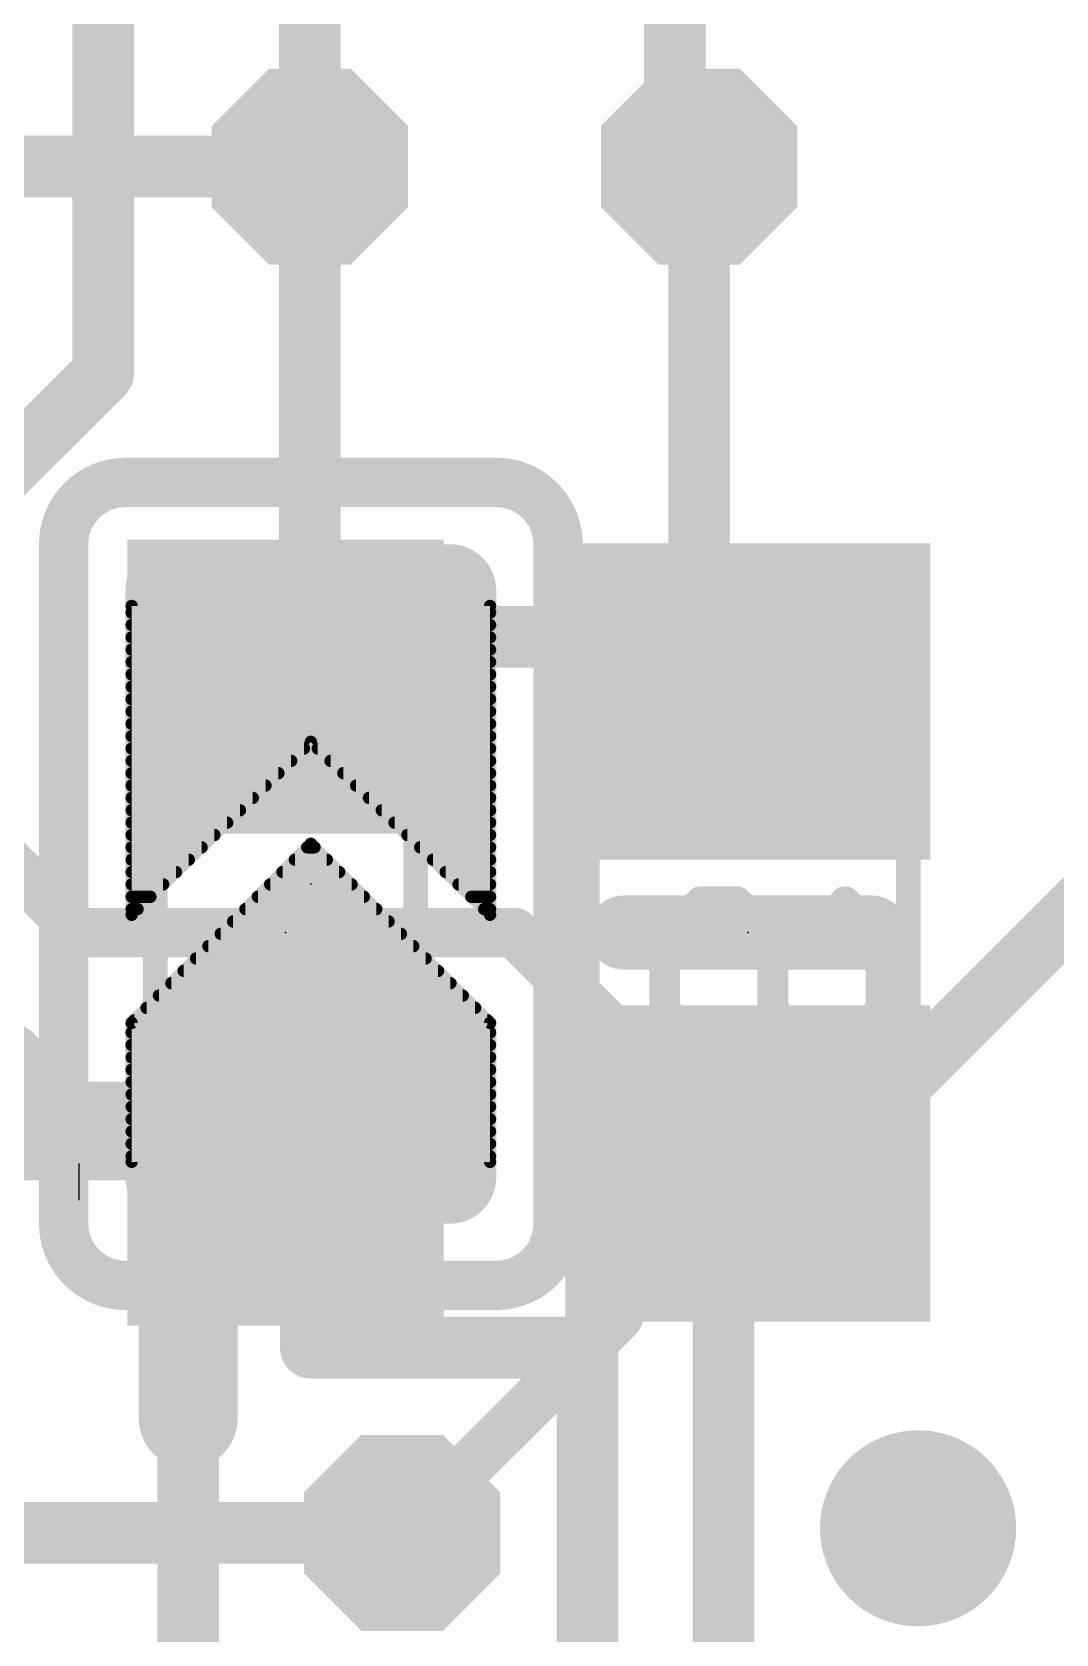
# Model space of a CAD drawing. Extents: x -30 to 79, y -8 to 63.
# Drawn here: x 20.96 to 25.17, y 12.67 to 19.25 of the extents above; entities that cross this region are included whole.
import ezdxf

# ---------------------------------------------------------------- set-up
doc = ezdxf.new("R2010")
doc.units = 0
for name, color, linetype in [('1', 12, 'CONTINUOUS'), ('16', 132, 'CONTINUOUS'), ('18', 3, 'CONTINUOUS'), ('21', 40, 'CONTINUOUS'), ('22', 6, 'CONTINUOUS'), ('23', 40, 'CONTINUOUS'), ('24', 6, 'CONTINUOUS'), ('41', 12, 'CONTINUOUS'), ('51', 253, 'CONTINUOUS')]:
    doc.layers.add(name, color=color, linetype=linetype)

# ---------------------------------------------------------------- blocks, each defined once
blk = doc.blocks.new('RECT')
blk.add_solid([(-0.5, -0.5), (0.5, -0.5), (-0.5, 0.5), (0.5, 0.5)])
blk = doc.blocks.new('RECT121920X243840R50')
at = {"const_width": 0.1905}
blk.add_lwpolyline([(0.2858, -0.5715), (0.2858, 0.5715, 0.4142), (0.1905, 0.6668), (-0.1905, 0.6668, 0.4142), (-0.2858, 0.5715), (-0.2858, -0.5715, 0.4142), (-0.1905, -0.6668), (0.1905, -0.6668, 0.4142)], format="xyb", close=True, dxfattribs=at)
blk.add_solid([(-0.2159, -0.5969), (0.2159, -0.5969), (-0.2159, 0.5969), (0.2159, 0.5969)])
blk = doc.blocks.new('ROUNDV')
at = {"const_width": 0.5}
blk.add_lwpolyline([(0, -0.25, 1), (0, 0.25, 1), (0, -0.25)], format="xyb", dxfattribs=at)
blk = doc.blocks.new('OCTAGONV')
at = {"const_width": 0.5}
blk.add_lwpolyline([(-0.25, -0.1036), (-0.25, 0.1036), (-0.1036, 0.25), (0.1036, 0.25), (0.25, 0.1036), (0.25, -0.1036), (0.1036, -0.25), (-0.1036, -0.25), (-0.25, -0.1036), (-0.25, 0.1036)], dxfattribs=at)

msp = doc.modelspace()

# ---------------------------------------------------------------- linework, layer by layer
at = {"layer": '1'}
for points, const_width in [([(21.25, 19.9), (21.25, 17.85)], 0.254), ([(22.1, 16.666), (22.1, 18.7)], 0.254), ([(23.7, 17.016), (23.7, 18.7)], 0.254), ([(21.25, 17.85), (20.7, 17.3)], 0.254), ([(23.9, 16.5), (23.7, 17.016)], 0.254), ([(22, 16.566), (22.1, 16.666)], 0.254), ([(21.1531, 15.55), (20.75, 15.9531)], 0.2032), ([(22.94, 15.55), (21.1531, 15.55)], 0.2032), ([(22.94, 15.55), (23.392, 15.098)], 0.2032), ([(23.392, 15.098), (23.392, 14.534)], 0.2032), ([(21.6, 14.534), (21.6, 13.55)], 0.4064), ([(21.6, 14.534), (22, 14.534)], 0.4064), ([(23.368, 14.534), (23.9, 14.6)], 0.2032), ([(23.392, 14.534), (23.9, 14.6)], 0.2032), ([(23.368, 13.97), (23.368, 14.534)], 0.2032), ([(22.479, 13.081), (23.368, 13.97)], 0.2032), ([(21.6, 13.55), (21.6, 12.25)], 0.254)]:
    msp.add_lwpolyline(points, dxfattribs=dict(at, const_width=const_width))
for points, const_width in [([(22.1635, 18.7, 1), (22.0365, 18.7)], 0.127), ([(23.7635, 18.7, 1), (23.6365, 18.7)], 0.127), ([(21.2949, 17.8051, 1), (21.2051, 17.8949)], 0.127), ([(21.1865, 17.85, 1), (21.3135, 17.85)], 0.127), ([(23.7592, 17.0389, 1), (23.6408, 16.9931)], 0.127), ([(23.6365, 17.016, 1), (23.7635, 17.016)], 0.127), ([(22.1449, 16.6211, 1), (22.0551, 16.7109)], 0.127), ([(21.9551, 16.6109, 1), (22.0449, 16.5211)], 0.127), ([(22.0365, 16.666, 1), (22.1635, 16.666)], 0.127), ([(23.8408, 16.4771, 1), (23.9592, 16.5229)], 0.127), ([(21.1531, 15.6008, 1), (21.1531, 15.4992)], 0.1016), ([(21.1172, 15.5141, 1), (21.189, 15.5859)], 0.1016), ([(22.976, 15.5859, 1), (22.9041, 15.5141)], 0.1016), ([(22.94, 15.4992, 1), (22.94, 15.6008)], 0.1016), ([(23.4428, 15.098, 1), (23.3412, 15.098)], 0.1016), ([(23.3561, 15.0621, 1), (23.4279, 15.134)], 0.1016), ([(21.7016, 14.534, 1), (21.4984, 14.534)], 0.2032), ([(21.6, 14.6356, 1), (21.6, 14.4324)], 0.2032), ([(22, 14.4324, 1), (22, 14.6356)], 0.2032), ([(23.9065, 14.5496, 1), (23.8935, 14.6504)], 0.1016), ([(23.9063, 14.5496, 1), (23.8937, 14.6504)], 0.1016), ([(23.4188, 14.534, 1), (23.3172, 14.534)], 0.1016), ([(23.3617, 14.5844, 1), (23.3743, 14.4836)], 0.1016), ([(23.3855, 14.5844, 1), (23.3985, 14.4836)], 0.1016), ([(23.3412, 14.534, 1), (23.4428, 14.534)], 0.1016), ([(23.4039, 13.9341, 1), (23.3321, 14.0059)], 0.1016), ([(23.3172, 13.97, 1), (23.4188, 13.97)], 0.1016), ([(21.4984, 13.55, 1), (21.7016, 13.55)], 0.2032), ([(21.6635, 13.55, 1), (21.5365, 13.55)], 0.127), ([(22.4431, 13.1169, 1), (22.5149, 13.0451)], 0.1016)]:
    msp.add_lwpolyline(points, format="xyb", dxfattribs=dict(at, const_width=const_width))
at = {"layer": '16'}
for points, const_width in [([(23.6, 21.75), (23.6, 18.8)], 0.254), ([(22.1, 21.7), (22.1, 18.7)], 0.254), ([(23.6, 18.8), (23.7, 18.7)], 0.254), ([(20.1228, 18.7), (22.1, 18.7)], 0.254), ([(23.7, 17.1), (23.7, 18.7)], 0.254), ([(23.366, 16.766), (23.7, 17.1)], 0.254), ([(26.65, 17.05), (23.8, 14.2)], 0.254), ([(21.3674, 15.623), (21.3674, 16.893)], 0.0508), ([(21.3674, 16.893), (22.8406, 16.893)], 0.0508), ([(21.3674, 16.8656), (22.8406, 16.8656)], 0.0508), ([(22.104, 16.766), (23.366, 16.766)], 0.254), ([(22.8406, 16.893), (22.8406, 15.623)], 0.0508), ([(21.3674, 16.8148), (22.8406, 16.8148)], 0.0508), ([(21.3674, 16.764), (22.8406, 16.764)], 0.0508), ([(21.3674, 16.7132), (22.8406, 16.7132)], 0.0508), ([(21.3674, 16.6624), (22.8406, 16.6624)], 0.0508), ([(21.3674, 16.6116), (22.8406, 16.6116)], 0.0508), ([(21.3674, 16.5608), (22.8406, 16.5608)], 0.0508), ([(21.3674, 16.51), (22.8406, 16.51)], 0.0508), ([(21.3674, 16.4592), (22.8406, 16.4592)], 0.0508), ([(21.3674, 16.4084), (22.8406, 16.4084)], 0.0508), ([(21.3674, 16.3576), (22.8406, 16.3576)], 0.0508), ([(22.104, 16.3342), (21.3674, 15.623)], 0.0508), ([(22.8406, 15.623), (22.104, 16.3342)], 0.0508), ([(21.3674, 16.3068), (22.0756, 16.3068)], 0.0508), ([(21.3674, 16.256), (22.023, 16.256)], 0.0508), ([(22.1324, 16.3068), (22.8406, 16.3068)], 0.0508), ([(22.185, 16.256), (22.8406, 16.256)], 0.0508), ([(21.3674, 16.2052), (21.9704, 16.2052)], 0.0508), ([(22.2376, 16.2052), (22.8406, 16.2052)], 0.0508), ([(21.3674, 16.1544), (21.9178, 16.1544)], 0.0508), ([(22.2902, 16.1544), (22.8406, 16.1544)], 0.0508), ([(21.3674, 16.1036), (21.8652, 16.1036)], 0.0508), ([(21.3674, 16.0528), (21.8126, 16.0528)], 0.0508), ([(22.3428, 16.1036), (22.8406, 16.1036)], 0.0508), ([(22.3955, 16.0528), (22.8406, 16.0528)], 0.0508), ([(21.3674, 16.002), (21.7599, 16.002)], 0.0508), ([(22.4481, 16.002), (22.8406, 16.002)], 0.0508), ([(21.3674, 15.9512), (21.7073, 15.9512)], 0.0508), ([(22.5007, 15.9512), (22.8406, 15.9512)], 0.0508), ([(22.104, 15.9151), (21.3674, 15.1785)], 0.0508), ([(21.3674, 15.9004), (21.6547, 15.9004)], 0.0508), ([(22.0893, 15.9004), (22.1187, 15.9004)], 0.0508), ([(22.8406, 15.1785), (22.104, 15.9151)], 0.0508), ([(22.5533, 15.9004), (22.8406, 15.9004)], 0.0508), ([(21.3674, 15.8496), (21.6021, 15.8496)], 0.0508), ([(21.3674, 15.7988), (21.5495, 15.7988)], 0.0508), ([(21.9877, 15.7988), (22.2203, 15.7988)], 0.0508), ([(22.0385, 15.8496), (22.1695, 15.8496)], 0.0508), ([(22.6059, 15.8496), (22.8406, 15.8496)], 0.0508), ([(22.6585, 15.7988), (22.8406, 15.7988)], 0.0508), ([(21.3674, 15.748), (21.4969, 15.748)], 0.0508), ([(21.9369, 15.748), (22.2711, 15.748)], 0.0508), ([(22.7111, 15.748), (22.8406, 15.748)], 0.0508), ([(21.3674, 15.6972), (21.4443, 15.6972)], 0.0508), ([(21.8861, 15.6972), (22.3219, 15.6972)], 0.0508), ([(22.7638, 15.6972), (22.8406, 15.6972)], 0.0508), ([(21.3674, 15.6464), (21.3916, 15.6464)], 0.0508), ([(21.7845, 15.5956), (22.4235, 15.5956)], 0.0508), ([(21.8353, 15.6464), (22.3727, 15.6464)], 0.0508), ([(22.8164, 15.6464), (22.8406, 15.6464)], 0.0508), ([(21.7337, 15.5448), (22.4743, 15.5448)], 0.0508), ([(21.6829, 15.494), (22.5251, 15.494)], 0.0508), ([(21.5813, 15.3924), (22.6267, 15.3924)], 0.0508), ([(21.6321, 15.4432), (22.5759, 15.4432)], 0.0508), ([(21.5305, 15.3416), (22.6775, 15.3416)], 0.0508), ([(21.4797, 15.2908), (22.7283, 15.2908)], 0.0508), ([(21.4289, 15.24), (22.7791, 15.24)], 0.0508), ([(20.828, 14.734), (20.828, 14.986)], 0.4064), ([(21.3674, 15.1785), (21.3674, 14.607)], 0.0508), ([(21.3674, 15.1384), (22.8406, 15.1384)], 0.0508), ([(21.3781, 15.1892), (22.8299, 15.1892)], 0.0508), ([(22.8406, 14.607), (22.8406, 15.1785)], 0.0508), ([(21.3674, 15.0876), (22.8406, 15.0876)], 0.0508), ([(21.3674, 15.0368), (22.8406, 15.0368)], 0.0508), ([(21.3674, 14.986), (22.8406, 14.986)], 0.0508), ([(21.3674, 14.9352), (22.8406, 14.9352)], 0.0508), ([(22.104, 14.734), (20.828, 14.734)], 0.4064), ([(21.3674, 14.8844), (22.8406, 14.8844)], 0.0508), ([(21.3674, 14.8336), (22.8406, 14.8336)], 0.0508), ([(22.104, 14.734), (22.104, 13.843)], 0.254), ([(21.3674, 14.7828), (22.8406, 14.7828)], 0.0508), ([(21.3674, 14.732), (22.8406, 14.732)], 0.0508), ([(21.3674, 14.6812), (22.8406, 14.6812)], 0.0508), ([(21.3674, 14.6304), (22.8406, 14.6304)], 0.0508), ([(21.3674, 14.607), (22.8406, 14.607)], 0.0508), ([(23.8, 14.2), (23.8, 9.982)], 0.254), ([(22.104, 13.843), (23.241, 13.843)], 0.254), ([(23.241, 13.843), (23.241, 12.192)], 0.254), ([(20.4252, 13.081), (22.479, 13.081)], 0.254)]:
    msp.add_lwpolyline(points, dxfattribs=dict(at, const_width=const_width))
for points, const_width in [([(23.6449, 18.8449, 1), (23.5551, 18.7551)], 0.127), ([(23.5365, 18.8, 1), (23.6635, 18.8)], 0.127), ([(22.1, 18.6365, 1), (22.1, 18.7635)], 0.127), ([(23.7635, 18.7, 1), (23.6365, 18.7)], 0.127), ([(23.6551, 18.6551, 1), (23.7449, 18.7449)], 0.127), ([(22.0365, 18.7, 1), (22.1635, 18.7)], 0.127), ([(23.7449, 17.0551, 1), (23.6551, 17.1449)], 0.127), ([(23.6365, 17.1, 1), (23.7635, 17.1)], 0.127), ([(21.3801, 16.893, 1), (21.3547, 16.893)], 0.0254), ([(21.3674, 16.9057, 1), (21.3674, 16.8803)], 0.0254), ([(21.3674, 16.8783, 1), (21.3674, 16.8529)], 0.0254), ([(22.104, 16.8295, 1), (22.104, 16.7025)], 0.127), ([(22.8533, 16.893, 1), (22.8279, 16.893)], 0.0254), ([(22.8406, 16.8803, 1), (22.8406, 16.9057)], 0.0254), ([(22.8406, 16.8529, 1), (22.8406, 16.8783)], 0.0254), ([(23.3211, 16.8109, 1), (23.4109, 16.7211)], 0.127), ([(23.366, 16.7025, 1), (23.366, 16.8295)], 0.127), ([(21.3674, 16.8275, 1), (21.3674, 16.8021)], 0.0254), ([(22.8406, 16.8021, 1), (22.8406, 16.8275)], 0.0254), ([(21.3674, 16.7767, 1), (21.3674, 16.7513)], 0.0254), ([(21.3674, 16.7259, 1), (21.3674, 16.7005)], 0.0254), ([(22.8406, 16.7513, 1), (22.8406, 16.7767)], 0.0254), ([(22.8406, 16.7005, 1), (22.8406, 16.7259)], 0.0254), ([(21.3674, 16.6751, 1), (21.3674, 16.6497)], 0.0254), ([(22.8406, 16.6497, 1), (22.8406, 16.6751)], 0.0254), ([(21.3674, 16.6243, 1), (21.3674, 16.5989)], 0.0254), ([(22.8406, 16.5989, 1), (22.8406, 16.6243)], 0.0254), ([(21.3674, 16.5735, 1), (21.3674, 16.5481)], 0.0254), ([(21.3674, 16.5227, 1), (21.3674, 16.4973)], 0.0254), ([(22.8406, 16.5481, 1), (22.8406, 16.5735)], 0.0254), ([(22.8406, 16.4973, 1), (22.8406, 16.5227)], 0.0254), ([(21.3674, 16.4719, 1), (21.3674, 16.4465)], 0.0254), ([(22.8406, 16.4465, 1), (22.8406, 16.4719)], 0.0254), ([(21.3674, 16.4211, 1), (21.3674, 16.3957)], 0.0254), ([(22.8406, 16.3957, 1), (22.8406, 16.4211)], 0.0254), ([(21.3674, 16.3703, 1), (21.3674, 16.3449)], 0.0254), ([(22.1128, 16.3433, 1), (22.0952, 16.3251)], 0.0254), ([(22.1128, 16.3251, 1), (22.0952, 16.3433)], 0.0254), ([(22.8406, 16.3449, 1), (22.8406, 16.3703)], 0.0254), ([(21.3674, 16.3195, 1), (21.3674, 16.2941)], 0.0254), ([(21.3674, 16.2687, 1), (21.3674, 16.2433)], 0.0254), ([(22.023, 16.2433, 1), (22.023, 16.2687)], 0.0254), ([(22.0756, 16.2941, 1), (22.0756, 16.3195)], 0.0254), ([(22.1324, 16.3195, 1), (22.1324, 16.2941)], 0.0254), ([(22.185, 16.2687, 1), (22.185, 16.2433)], 0.0254), ([(22.8406, 16.2941, 1), (22.8406, 16.3195)], 0.0254), ([(22.8406, 16.2433, 1), (22.8406, 16.2687)], 0.0254), ([(21.3674, 16.2179, 1), (21.3674, 16.1925)], 0.0254), ([(21.9704, 16.1925, 1), (21.9704, 16.2179)], 0.0254), ([(22.2376, 16.2179, 1), (22.2376, 16.1925)], 0.0254), ([(22.8406, 16.1925, 1), (22.8406, 16.2179)], 0.0254), ([(21.3674, 16.1671, 1), (21.3674, 16.1417)], 0.0254), ([(21.9178, 16.1417, 1), (21.9178, 16.1671)], 0.0254), ([(22.2902, 16.1671, 1), (22.2902, 16.1417)], 0.0254), ([(22.8406, 16.1417, 1), (22.8406, 16.1671)], 0.0254), ([(21.3674, 16.1163, 1), (21.3674, 16.0909)], 0.0254), ([(21.3674, 16.0655, 1), (21.3674, 16.0401)], 0.0254), ([(21.8126, 16.0401, 1), (21.8126, 16.0655)], 0.0254), ([(21.8652, 16.0909, 1), (21.8652, 16.1163)], 0.0254), ([(22.3428, 16.1163, 1), (22.3428, 16.0909)], 0.0254), ([(22.3955, 16.0655, 1), (22.3955, 16.0401)], 0.0254), ([(22.8406, 16.0909, 1), (22.8406, 16.1163)], 0.0254), ([(22.8406, 16.0401, 1), (22.8406, 16.0655)], 0.0254), ([(21.3674, 16.0147, 1), (21.3674, 15.9893)], 0.0254), ([(21.7599, 15.9893, 1), (21.7599, 16.0147)], 0.0254), ([(22.4481, 16.0147, 1), (22.4481, 15.9893)], 0.0254), ([(22.8406, 15.9893, 1), (22.8406, 16.0147)], 0.0254), ([(21.3674, 15.9639, 1), (21.3674, 15.9385)], 0.0254), ([(21.7073, 15.9385, 1), (21.7073, 15.9639)], 0.0254), ([(22.5007, 15.9639, 1), (22.5007, 15.9385)], 0.0254), ([(22.8406, 15.9385, 1), (22.8406, 15.9639)], 0.0254), ([(21.3674, 15.9131, 1), (21.3674, 15.8877)], 0.0254), ([(21.6547, 15.8877, 1), (21.6547, 15.9131)], 0.0254), ([(22.0893, 15.9131, 1), (22.0893, 15.8877)], 0.0254), ([(22.113, 15.9241, 1), (22.095, 15.9061)], 0.0254), ([(22.113, 15.9061, 1), (22.095, 15.9241)], 0.0254), ([(22.1187, 15.8877, 1), (22.1187, 15.9131)], 0.0254), ([(22.5533, 15.9131, 1), (22.5533, 15.8877)], 0.0254), ([(22.8406, 15.8877, 1), (22.8406, 15.9131)], 0.0254), ([(21.3674, 15.8623, 1), (21.3674, 15.8369)], 0.0254), ([(21.3674, 15.8115, 1), (21.3674, 15.7861)], 0.0254), ([(21.5495, 15.7861, 1), (21.5495, 15.8115)], 0.0254), ([(21.6021, 15.8369, 1), (21.6021, 15.8623)], 0.0254), ([(21.9877, 15.8115, 1), (21.9877, 15.7861)], 0.0254), ([(22.0385, 15.8623, 1), (22.0385, 15.8369)], 0.0254), ([(22.1695, 15.8369, 1), (22.1695, 15.8623)], 0.0254), ([(22.2203, 15.7861, 1), (22.2203, 15.8115)], 0.0254), ([(22.6059, 15.8623, 1), (22.6059, 15.8369)], 0.0254), ([(22.6585, 15.8115, 1), (22.6585, 15.7861)], 0.0254), ([(22.8406, 15.8369, 1), (22.8406, 15.8623)], 0.0254), ([(22.8406, 15.7861, 1), (22.8406, 15.8115)], 0.0254), ([(21.3674, 15.7607, 1), (21.3674, 15.7353)], 0.0254), ([(21.4969, 15.7353, 1), (21.4969, 15.7607)], 0.0254), ([(21.9369, 15.7607, 1), (21.9369, 15.7353)], 0.0254), ([(22.2711, 15.7353, 1), (22.2711, 15.7607)], 0.0254), ([(22.7111, 15.7607, 1), (22.7111, 15.7353)], 0.0254), ([(22.8406, 15.7353, 1), (22.8406, 15.7607)], 0.0254), ([(21.3674, 15.7099, 1), (21.3674, 15.6845)], 0.0254), ([(21.4443, 15.6845, 1), (21.4443, 15.7099)], 0.0254), ([(21.8861, 15.7099, 1), (21.8861, 15.6845)], 0.0254), ([(22.3219, 15.6845, 1), (22.3219, 15.7099)], 0.0254), ([(22.7638, 15.7099, 1), (22.7638, 15.6845)], 0.0254), ([(22.8406, 15.6845, 1), (22.8406, 15.7099)], 0.0254), ([(21.3674, 15.6591, 1), (21.3674, 15.6337)], 0.0254), ([(21.3586, 15.6321, 1), (21.3762, 15.6139)], 0.0254), ([(21.3547, 15.623, 1), (21.3801, 15.623)], 0.0254), ([(21.3916, 15.6337, 1), (21.3916, 15.6591)], 0.0254), ([(21.7845, 15.6083, 1), (21.7845, 15.5829)], 0.0254), ([(21.8353, 15.6591, 1), (21.8353, 15.6337)], 0.0254), ([(22.3727, 15.6337, 1), (22.3727, 15.6591)], 0.0254), ([(22.4235, 15.5829, 1), (22.4235, 15.6083)], 0.0254), ([(22.8164, 15.6591, 1), (22.8164, 15.6337)], 0.0254), ([(22.8279, 15.623, 1), (22.8533, 15.623)], 0.0254), ([(22.8318, 15.6139, 1), (22.8494, 15.6321)], 0.0254), ([(22.8406, 15.6337, 1), (22.8406, 15.6591)], 0.0254), ([(21.7337, 15.5575, 1), (21.7337, 15.5321)], 0.0254), ([(22.4743, 15.5321, 1), (22.4743, 15.5575)], 0.0254), ([(21.6829, 15.5067, 1), (21.6829, 15.4813)], 0.0254), ([(22.5251, 15.4813, 1), (22.5251, 15.5067)], 0.0254), ([(21.5813, 15.4051, 1), (21.5813, 15.3797)], 0.0254), ([(21.6321, 15.4559, 1), (21.6321, 15.4305)], 0.0254), ([(22.5759, 15.4305, 1), (22.5759, 15.4559)], 0.0254), ([(22.6267, 15.3797, 1), (22.6267, 15.4051)], 0.0254), ([(21.5305, 15.3543, 1), (21.5305, 15.3289)], 0.0254), ([(22.6775, 15.3289, 1), (22.6775, 15.3543)], 0.0254), ([(21.4797, 15.3035, 1), (21.4797, 15.2781)], 0.0254), ([(22.7283, 15.2781, 1), (22.7283, 15.3035)], 0.0254), ([(21.4289, 15.2527, 1), (21.4289, 15.2273)], 0.0254), ([(22.7791, 15.2273, 1), (22.7791, 15.2527)], 0.0254), ([(20.9296, 14.986, 1), (20.7264, 14.986)], 0.2032), ([(21.3801, 15.1785, 1), (21.3547, 15.1785)], 0.0254), ([(21.3584, 15.1875, 1), (21.3764, 15.1695)], 0.0254), ([(21.3674, 15.1511, 1), (21.3674, 15.1257)], 0.0254), ([(21.3781, 15.2019, 1), (21.3781, 15.1765)], 0.0254), ([(22.8533, 15.1785, 1), (22.8279, 15.1785)], 0.0254), ([(22.8299, 15.1765, 1), (22.8299, 15.2019)], 0.0254), ([(22.8316, 15.1695, 1), (22.8496, 15.1875)], 0.0254), ([(22.8406, 15.1257, 1), (22.8406, 15.1511)], 0.0254), ([(21.3674, 15.1003, 1), (21.3674, 15.0749)], 0.0254), ([(22.8406, 15.0749, 1), (22.8406, 15.1003)], 0.0254), ([(21.3674, 15.0495, 1), (21.3674, 15.0241)], 0.0254), ([(22.8406, 15.0241, 1), (22.8406, 15.0495)], 0.0254), ([(21.3674, 14.9987, 1), (21.3674, 14.9733)], 0.0254), ([(21.3674, 14.9479, 1), (21.3674, 14.9225)], 0.0254), ([(22.8406, 14.9733, 1), (22.8406, 14.9987)], 0.0254), ([(22.8406, 14.9225, 1), (22.8406, 14.9479)], 0.0254), ([(21.3674, 14.8971, 1), (21.3674, 14.8717)], 0.0254), ([(22.104, 14.6324, 1), (22.104, 14.8356)], 0.2032), ([(22.8406, 14.8717, 1), (22.8406, 14.8971)], 0.0254), ([(20.7264, 14.734, 1), (20.9296, 14.734)], 0.2032), ([(21.3674, 14.8463, 1), (21.3674, 14.8209)], 0.0254), ([(22.1675, 14.734, 1), (22.0405, 14.734)], 0.127), ([(22.8406, 14.8209, 1), (22.8406, 14.8463)], 0.0254), ([(21.3674, 14.7955, 1), (21.3674, 14.7701)], 0.0254), ([(21.3674, 14.7447, 1), (21.3674, 14.7193)], 0.0254), ([(22.8406, 14.7701, 1), (22.8406, 14.7955)], 0.0254), ([(22.8406, 14.7193, 1), (22.8406, 14.7447)], 0.0254), ([(21.3674, 14.6939, 1), (21.3674, 14.6685)], 0.0254), ([(22.8406, 14.6685, 1), (22.8406, 14.6939)], 0.0254), ([(21.3674, 14.6431, 1), (21.3674, 14.6177)], 0.0254), ([(21.3674, 14.6197, 1), (21.3674, 14.5943)], 0.0254), ([(22.8406, 14.6177, 1), (22.8406, 14.6431)], 0.0254), ([(22.8406, 14.5943, 1), (22.8406, 14.6197)], 0.0254), ([(21.3547, 14.607, 1), (21.3801, 14.607)], 0.0254), ([(22.8279, 14.607, 1), (22.8533, 14.607)], 0.0254), ([(23.8635, 14.2, 1), (23.7365, 14.2)], 0.127), ([(23.7551, 14.2449, 1), (23.8449, 14.1551)], 0.127), ([(22.104, 13.9065, 1), (22.104, 13.7795)], 0.127), ([(23.3045, 13.843, 1), (23.1775, 13.843)], 0.127), ([(23.241, 13.7795, 1), (23.241, 13.9065)], 0.127), ([(22.0405, 13.843, 1), (22.1675, 13.843)], 0.127), ([(22.479, 13.0175, 1), (22.479, 13.1445)], 0.127)]:
    msp.add_lwpolyline(points, format="xyb", dxfattribs=dict(at, const_width=const_width))
at = {"layer": '21'}
for points, const_width in [([(23.392, 15.55), (24.408, 15.55)], 0.3048), ([(21.492, 15.55), (22.508, 15.55)], 0.2032)]:
    msp.add_lwpolyline(points, dxfattribs=dict(at, const_width=const_width))
for points, const_width in [([(23.392, 15.6262, 1), (23.392, 15.4738)], 0.1524), ([(24.408, 15.4738, 1), (24.408, 15.6262)], 0.1524), ([(21.492, 15.6008, 1), (21.492, 15.4992)], 0.1016), ([(22.508, 15.4992, 1), (22.508, 15.6008)], 0.1016)]:
    msp.add_lwpolyline(points, format="xyb", dxfattribs=dict(at, const_width=const_width))
at = {"layer": '22'}
for points, const_width in [([(21.342, 17.401, 0.4142), (21.088, 17.147)], 0.2032), ([(21.342, 17.4518, 1), (21.342, 17.3502)], 0.1016), ([(21.342, 17.3502, 1), (21.342, 17.4518)], 0.1016), ([(23.12, 17.147, 0.4142), (22.866, 17.401)], 0.2032), ([(22.866, 17.4518, 1), (22.866, 17.3502)], 0.1016), ([(22.866, 17.3502, 1), (22.866, 17.4518)], 0.1016), ([(21.1388, 17.147, 1), (21.0372, 17.147)], 0.1016), ([(21.0372, 17.147, 1), (21.1388, 17.147)], 0.1016), ([(23.1708, 17.147, 1), (23.0692, 17.147)], 0.1016), ([(23.0692, 17.147, 1), (23.1708, 17.147)], 0.1016), ([(24.48, 16.6122, 1), (24.4165, 16.6122)], 0.0635), ([(23.5585, 16.3473, 1), (23.5585, 16.2838)], 0.0635), ([(24.4483, 16.2838, 1), (24.4483, 16.3473)], 0.0635), ([(24.4165, 16.019, 1), (24.48, 16.019)], 0.0635), ([(23.7068, 15.7084, 1), (23.7068, 15.6449)], 0.0635), ([(23.7292, 15.6542, 1), (23.6843, 15.6991)], 0.0635), ([(23.8775, 15.6991, 1), (23.8326, 15.6542)], 0.0635), ([(23.8551, 15.6449, 1), (23.8551, 15.7084)], 0.0635), ([(24.3224, 15.6991, 1), (24.2775, 15.6542)], 0.0635), ([(23.536, 15.5508, 1), (23.581, 15.5059)], 0.0635), ([(23.5903, 15.5283, 1), (23.5268, 15.5283)], 0.0635), ([(24.0351, 15.5283, 1), (23.9716, 15.5283)], 0.0635), ([(23.9809, 15.5059, 1), (24.0258, 15.5508)], 0.0635), ([(24.48, 15.5283, 1), (24.4165, 15.5283)], 0.0635), ([(24.4258, 15.5059, 1), (24.4707, 15.5508)], 0.0635), ([(23.581, 15.2542, 1), (23.536, 15.2093)], 0.0635), ([(24.0258, 15.2542, 1), (23.9809, 15.2093)], 0.0635), ([(24.4707, 15.2093, 1), (24.4258, 15.2542)], 0.0635), ([(23.5268, 15.2318, 1), (23.5903, 15.2318)], 0.0635), ([(23.9716, 15.2318, 1), (24.0351, 15.2318)], 0.0635), ([(24.4165, 15.2318, 1), (24.48, 15.2318)], 0.0635), ([(23.6843, 15.061, 1), (23.7292, 15.1059)], 0.0635), ([(24.1517, 15.1152, 1), (24.1517, 15.0517)], 0.0635), ([(24.1292, 15.061, 1), (24.1741, 15.1059)], 0.0635), ([(24.2775, 15.1059, 1), (24.3224, 15.061)], 0.0635), ([(24.3, 15.0517, 1), (24.3, 15.1152)], 0.0635), ([(21.088, 14.353, 0.4142), (21.342, 14.099)], 0.2032), ([(21.1388, 14.353, 1), (21.0372, 14.353)], 0.1016), ([(22.866, 14.099, 0.4142), (23.12, 14.353)], 0.2032), ([(23.1708, 14.353, 1), (23.0692, 14.353)], 0.1016), ([(21.0372, 14.353, 1), (21.1388, 14.353)], 0.1016), ([(23.0692, 14.353, 1), (23.1708, 14.353)], 0.1016), ([(21.342, 14.1498, 1), (21.342, 14.0482)], 0.1016), ([(21.342, 14.0482, 1), (21.342, 14.1498)], 0.1016), ([(22.866, 14.1498, 1), (22.866, 14.0482)], 0.1016), ([(22.866, 14.0482, 1), (22.866, 14.1498)], 0.1016)]:
    msp.add_lwpolyline(points, format="xyb", dxfattribs=dict(at, const_width=const_width))
for points, const_width in [([(21.342, 17.401), (22.866, 17.401)], 0.2032), ([(21.088, 17.147), (21.088, 14.353)], 0.2032), ([(23.12, 14.353), (23.12, 17.147)], 0.2032), ([(24.4483, 16.019), (24.4483, 16.6122)], 0.127), ([(23.5585, 16.3156), (24.4483, 16.3156)], 0.127), ([(23.7068, 15.6766), (23.5585, 15.5283)], 0.127), ([(23.8551, 15.6766), (23.7068, 15.6766)], 0.127), ([(24.0034, 15.5283), (23.8551, 15.6766)], 0.127), ([(24.3, 15.6766), (24.4483, 15.5283)], 0.127), ([(23.5585, 15.5283), (23.5585, 15.2318)], 0.127), ([(24.0034, 15.2318), (24.0034, 15.5283)], 0.127), ([(24.4483, 15.5283), (24.4483, 15.2318)], 0.127), ([(23.5585, 15.2318), (23.7068, 15.0835)], 0.127), ([(24.1517, 15.0835), (24.0034, 15.2318)], 0.127), ([(24.4483, 15.2318), (24.3, 15.0835)], 0.127), ([(24.3, 15.0835), (24.1517, 15.0835)], 0.127), ([(21.342, 14.099), (22.866, 14.099)], 0.2032)]:
    msp.add_lwpolyline(points, dxfattribs=dict(at, const_width=const_width))
at = {"layer": '23'}
for p in [(22, 15.55), (23.9, 15.55)]:
    msp.add_point(p, dxfattribs=at)
at = {"layer": '24'}
msp.add_point((22.104, 15.75), dxfattribs=at)
at = {"layer": '41'}
msp.add_line((21.15, 14.6), (21.15, 14.45), dxfattribs=at)
at = {"layer": '51', "const_width": 0.1016}
for points in [[(21.465, 15.04), (21.465, 16.06)], [(22.535, 15.04), (22.535, 16.06)], [(23.24, 15.169), (23.24, 15.931)], [(24.56, 15.194), (24.56, 15.931)]]:
    msp.add_lwpolyline(points, dxfattribs=at)
at = {"layer": '51', "const_width": 0.0508}
for points in [[(21.4904, 16.06, 1), (21.4396, 16.06)], [(22.5604, 16.06, 1), (22.5096, 16.06)], [(23.2654, 15.931, 1), (23.2146, 15.931)], [(24.5854, 15.931, 1), (24.5346, 15.931)], [(24.5346, 15.194, 1), (24.5854, 15.194)], [(23.2146, 15.169, 1), (23.2654, 15.169)], [(21.4396, 15.04, 1), (21.4904, 15.04)], [(22.5096, 15.04, 1), (22.5604, 15.04)]]:
    msp.add_lwpolyline(points, format="xyb", dxfattribs=at)

# ---------------------------------------------------------------- block references
at = {"layer": '1', "rotation": 90}
for p, xscale, yscale in [((22, 16.566), 1.2, 1.3), ((23.9, 16.5), 1.3, 1.5), ((23.9, 14.6), 1.3, 1.5), ((22, 14.534), 1.2, 1.3)]:
    msp.add_blockref('RECT', p, dxfattribs=dict(at, xscale=xscale, yscale=yscale))
at = {"layer": '16', "rotation": 90}
for p in [(22.104, 16.766), (22.104, 14.734)]:
    msp.add_blockref('RECT121920X243840R50', p, dxfattribs=at)
at = {"layer": '18', "xscale": 0.8064, "yscale": 0.8064}
for name, p in [('OCTAGONV', (22.1, 18.7)), ('OCTAGONV', (22.1, 18.7)), ('OCTAGONV', (23.7, 18.7)), ('OCTAGONV', (23.7, 18.7)), ('OCTAGONV', (22.479, 13.081)), ('OCTAGONV', (22.479, 13.081)), ('ROUNDV', (24.6, 13.1)), ('ROUNDV', (24.6, 13.1))]:
    msp.add_blockref(name, p, dxfattribs=at)
at = {"layer": '51', "rotation": 90}
for p, xscale, yscale in [((23.8988, 16.2807), 0.7501, 1.4501), ((22, 16.2532), 0.5936, 1.3), ((23.8988, 14.8329), 0.7501, 1.4501), ((22, 14.8416), 0.5832, 1.3)]:
    msp.add_blockref('RECT', p, dxfattribs=dict(at, xscale=xscale, yscale=yscale))

doc.saveas('drawing.dxf')
